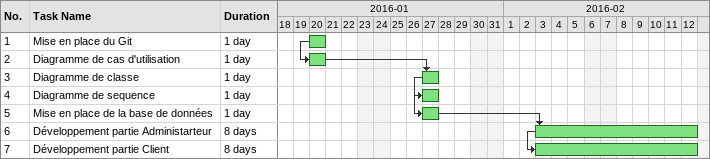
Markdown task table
| ID | Task | Duration | Start | Finish | Predecessors |
|---|---|---|---|---|---|
| 1 | Mise en place du Git | 1d | 2016-01-20 | 2016-01-20 |  |
| 2 | Diagramme de cas d'utilisation | 1d | 2016-01-20 | 2016-01-20 | 1SS |
| 3 | Diagramme de classe | 1d | 2016-01-27 | 2016-01-27 | 2 |
| 4 | Diagramme de sequence | 1d | 2016-01-27 | 2016-01-27 | 3SS |
| 5 | Mise en place de la base de données | 1d | 2016-01-27 | 2016-01-27 | 4SS |
| 6 | Développement partie Administarteur | 8d | 2016-02-03 | 2016-02-12 | 5 |
| 7 | Développement partie Client | 8d | 2016-02-03 | 2016-02-12 | 6SS |
